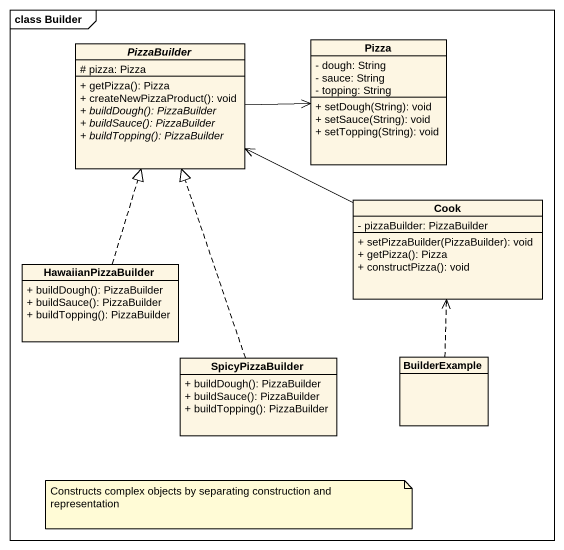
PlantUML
@startuml
mainframe class Builder
hide circle
hide empty members
skinparam classAttributeIconSize 0
abstract class PizzaBuilder {
  # pizza: Pizza
  + getPizza(): Pizza
  + createNewPizzaProduct(): void
  {abstract} + buildDough(): PizzaBuilder
  {abstract} + buildSauce(): PizzaBuilder
  {abstract} + buildTopping(): PizzaBuilder
}
class Pizza {
  - dough: String
  - sauce: String
  - topping: String
  + setDough(String): void
  + setSauce(String): void
  + setTopping(String): void
}
class Cook {
  - pizzaBuilder: PizzaBuilder
  + setPizzaBuilder(PizzaBuilder): void
  + getPizza(): Pizza
  + constructPizza(): void
}
class HawaiianPizzaBuilder {
  + buildDough(): PizzaBuilder
  + buildSauce(): PizzaBuilder
  + buildTopping(): PizzaBuilder
}
class SpicyPizzaBuilder {
  + buildDough(): PizzaBuilder
  + buildSauce(): PizzaBuilder
  + buildTopping(): PizzaBuilder
}
class BuilderExample
PizzaBuilder -right-> Pizza
Cook -left-> PizzaBuilder
HawaiianPizzaBuilder .up.|> PizzaBuilder
SpicyPizzaBuilder .up.|> PizzaBuilder
BuilderExample .up.> Cook
note as N1
  Constructs complex objects by separating construction and representation
end note
@enduml
